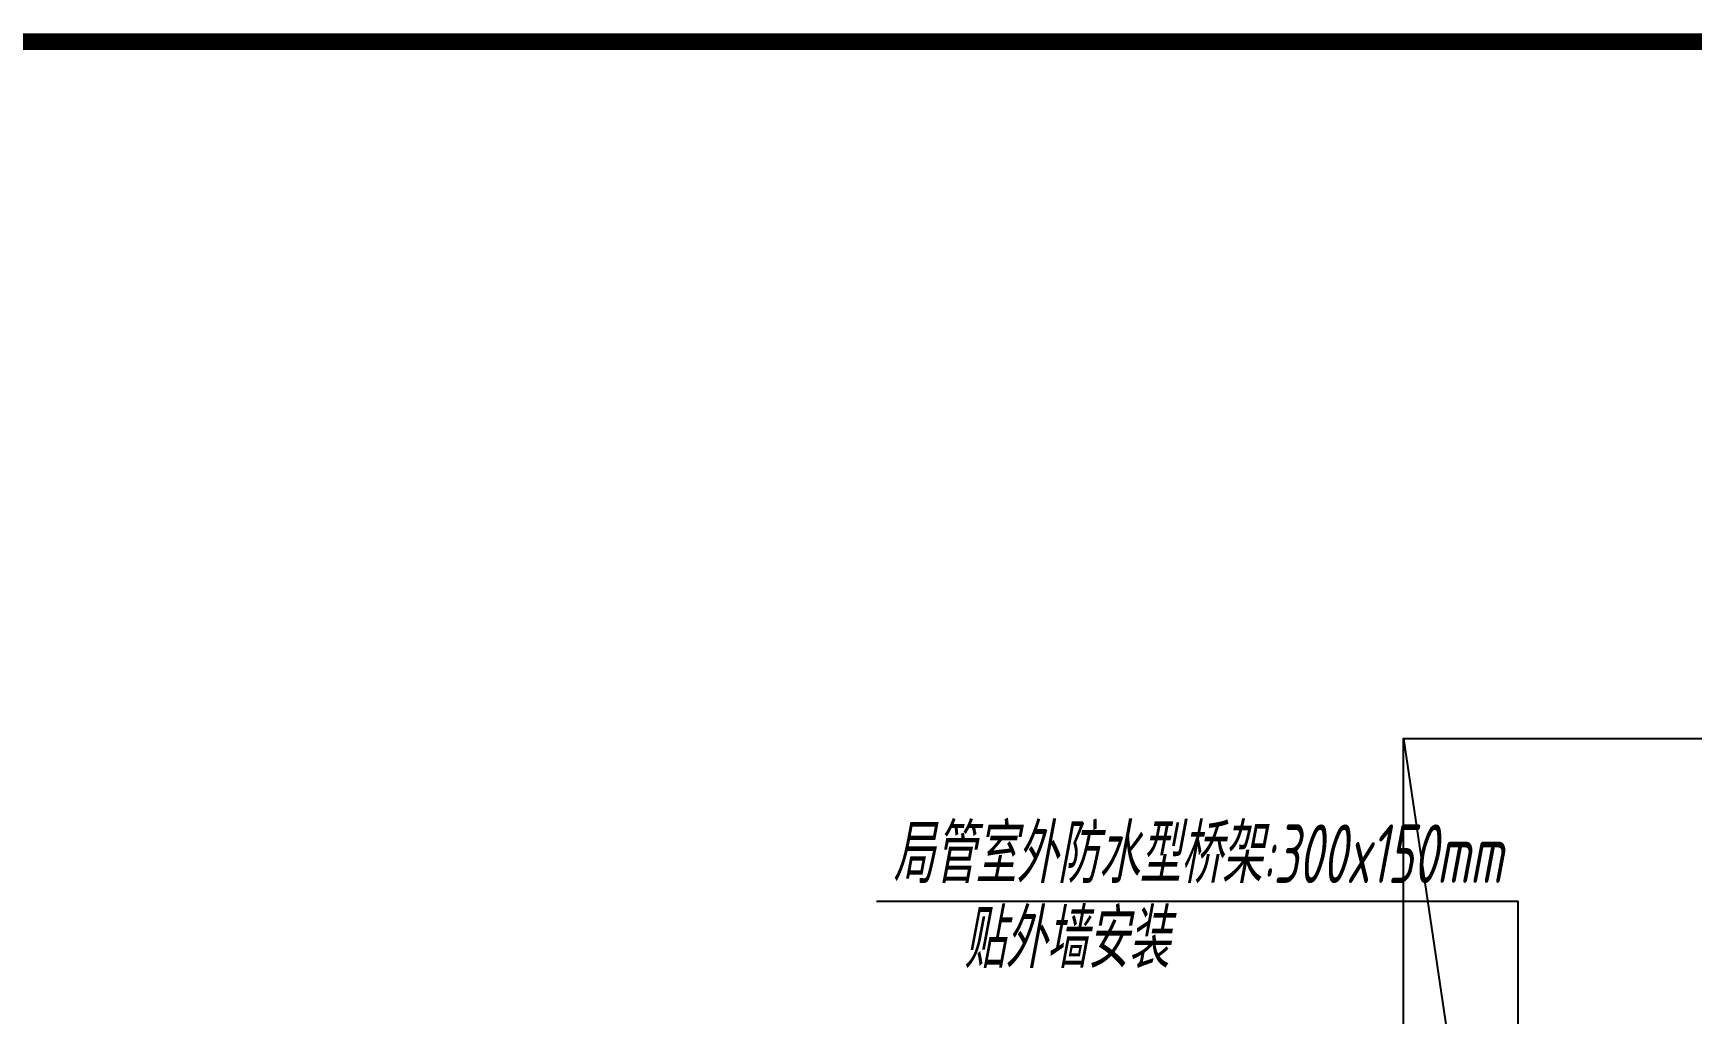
# Model space of a CAD drawing. Extents: x 3443499 to 7125205, y -1700016 to -264854.
# Drawn here: x 3522034 to 3531930, y -1003672 to -997820 of the extents above; entities that cross this region are included whole.
import ezdxf

# ---------------------------------------------------------------- set-up
doc = ezdxf.new("R2010")
doc.units = 0
doc.header["$LTSCALE"] = 1000
doc.header["$MEASUREMENT"] = 0
for name, color, linetype in [('!校对', 2, 'CONTINUOUS'), ('A-EQPM-MECH', 191, 'CONTINUOUS'), ('DIM-照明', 7, 'CONTINUOUS')]:
    doc.layers.add(name, color=color, linetype=linetype)
doc.layers.add('图框', color=147, linetype='CONTINUOUS', lineweight=20)
doc.styles.add('HZTXT', font='gbeitc.shx', dxfattribs={"width": 0.8, "height": 400, "bigfont": 'hztxt.shx'})

# ---------------------------------------------------------------- blocks, each defined once
blk = doc.blocks.new('A$C74FB3979')
at = {"layer": 'A-EQPM-MECH', "color": 252}
for points in [[(10500.1, 14856.6), (10500.1, 17556.6), (15500.1, 17556.6), (15500.1, 14856.6)], [(10500.1, 17556.6), (10899.8, 14856.6)]]:
    blk.add_lwpolyline(points, dxfattribs=at)

msp = doc.modelspace()

# ---------------------------------------------------------------- linework, layer by layer
at = {"layer": '!校对', "color": 6}
for p, q in [((3530893.3, -1003002.3), (3527065.7, -1003002.3)), ((3530893.3, -1007528.7), (3530893.3, -1003000.1))]:
    msp.add_line(p, q, dxfattribs=at)
at = {"layer": '图框', "const_width": 100}
msp.add_lwpolyline([(3590906.7, -1055270.3), (3590906.7, -997870.3), (3510306.7, -997870.3), (3510306.7, -1055270.3)], close=True, dxfattribs=at)

# ---------------------------------------------------------------- block references
at = {"layer": '!校对'}
msp.add_blockref('A$C74FB3979', (3519709.3, -1019585.3), dxfattribs=at)

# ---------------------------------------------------------------- texts
at = {"layer": 'DIM-照明', "style": 'HZTXT', "width": 0.7}
msp.add_text('局管室外防水型桥架:300x150mm', height=350, dxfattribs=at).set_placement((3527161.6, -1002891.8))
at = {"layer": 'DIM-照明', "color": 7, "style": 'HZTXT', "width": 0.7}
msp.add_text('贴外墙安装', height=350, dxfattribs=at).set_placement((3527586.1, -1003398.2))

doc.saveas('drawing.dxf')
